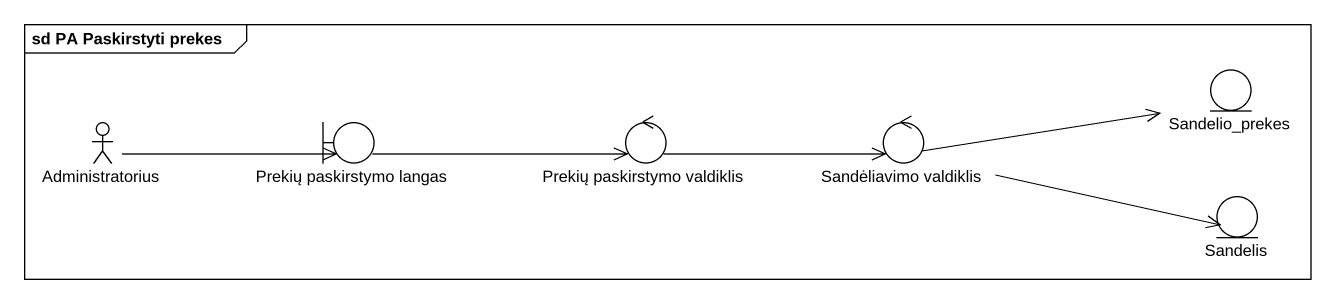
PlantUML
@startuml
mainframe sd PA Paskirstyti prekes
actor Administratorius
boundary "Prekių paskirstymo langas" as Prekių_paskirstymo_langas
control "Prekių paskirstymo valdiklis" as Prekių_paskirstymo_valdiklis
control "Sandėliavimo valdiklis" as Sandėliavimo_valdiklis
entity Sandelio_prekes
entity Sandelis
Administratorius -right-> Prekių_paskirstymo_langas
Prekių_paskirstymo_langas -right-> Prekių_paskirstymo_valdiklis
Prekių_paskirstymo_valdiklis -right-> Sandėliavimo_valdiklis
Sandėliavimo_valdiklis -right-> Sandelio_prekes
Sandėliavimo_valdiklis -right-> Sandelis
@enduml
